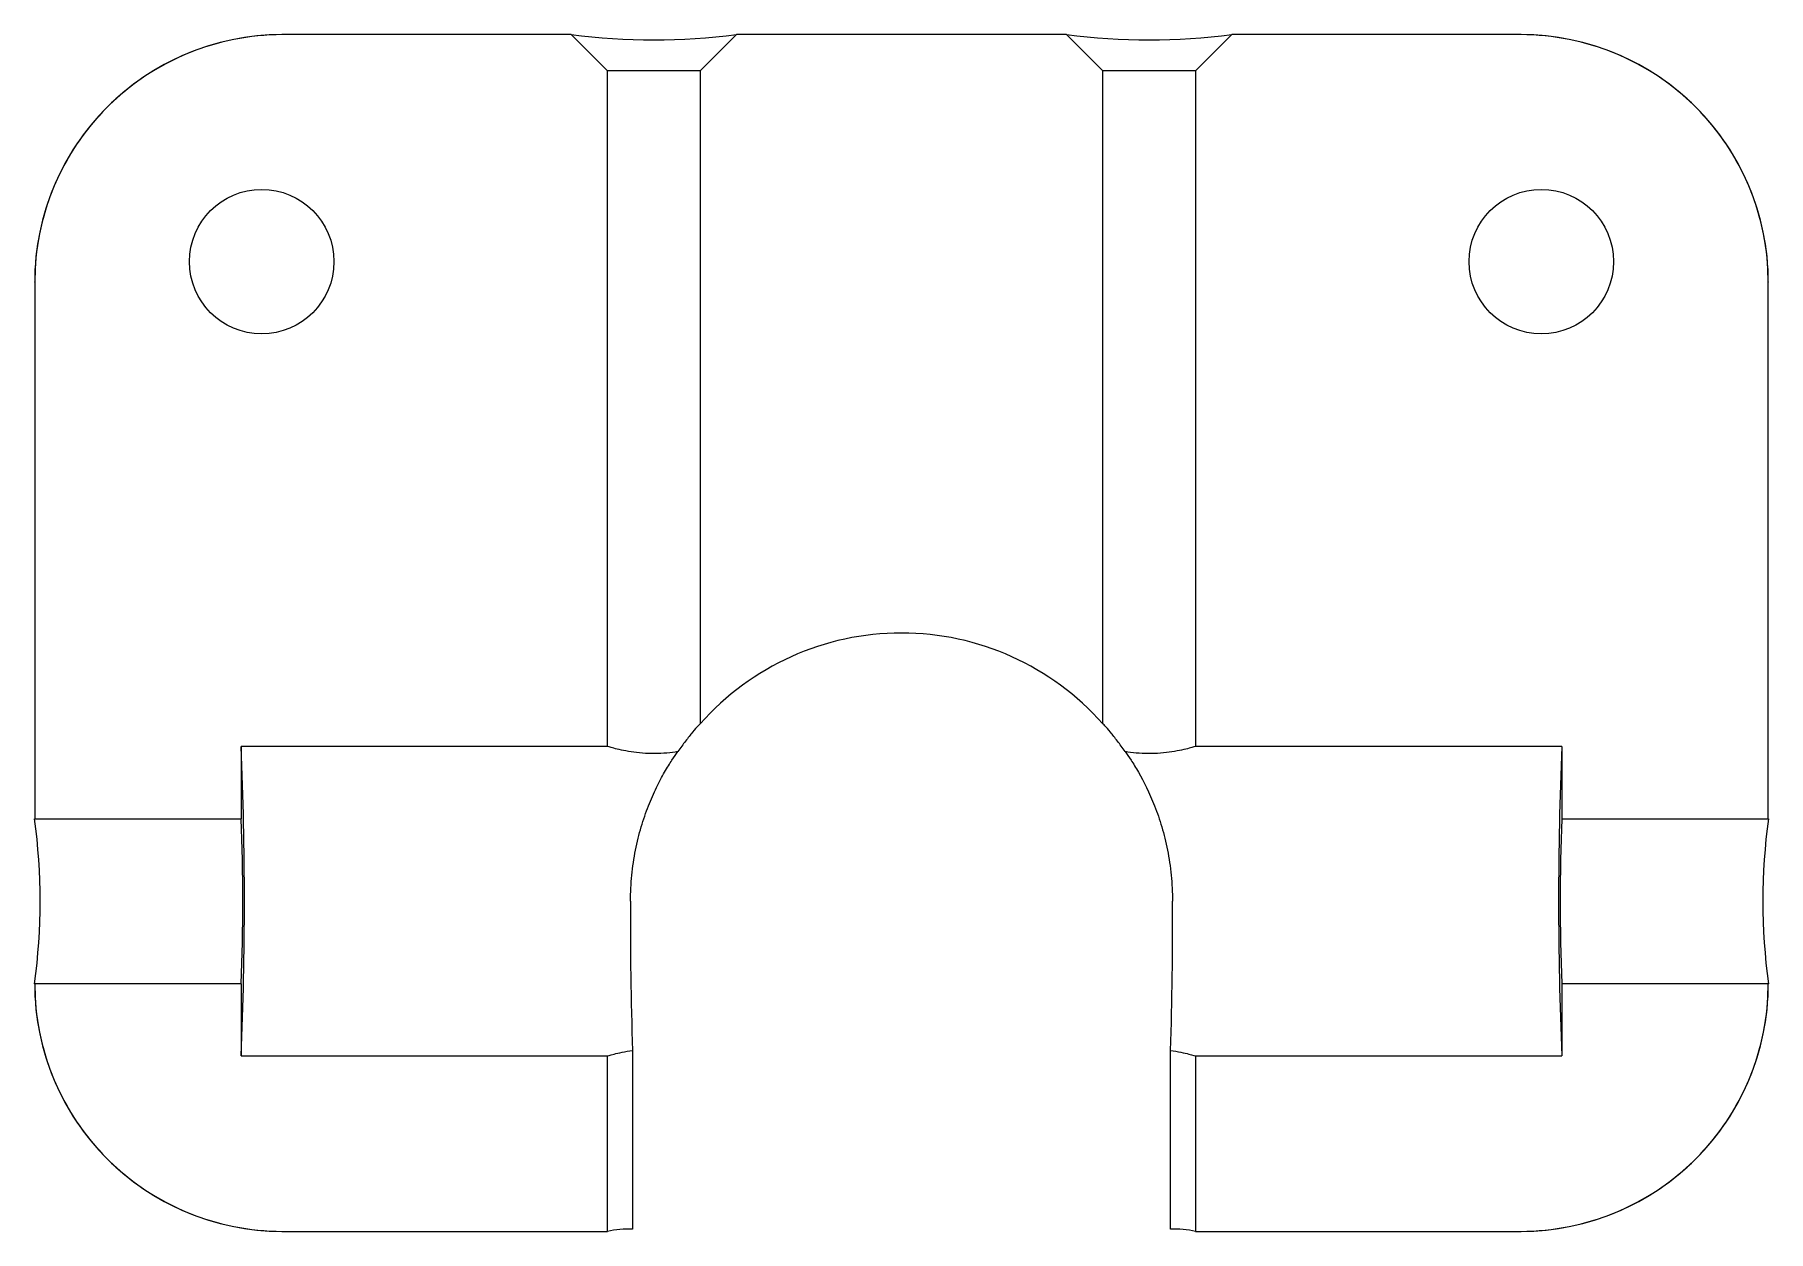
# Paper-space layout '_Front' of a CAD drawing. Header units: millimetres, sheet in inches. Extents: x -21 to 21, y -8 to 21.
import ezdxf

# ---------------------------------------------------------------- set-up
doc = ezdxf.new("R2010")
doc.units = ezdxf.units.MM

psp = doc.layouts.new('_Front')

# ---------------------------------------------------------------- linework, layer by layer
at = {"color": 7, "linetype": 'Continuous', "lineweight": 15}
for p, q in [((-15.008, 21), (-15.001, 21)), ((-8, 21), (-15.001, 21)), ((-7.125, 20.125), (-8, 21)), ((-4, 21), (-4.875, 20.125)), ((4, 21), (-4, 21)), ((4.875, 20.125), (4, 21)), ((8, 21), (7.125, 20.125)), ((15.001, 21), (8, 21)), ((15.001, 21), (15.008, 21)), ((-7.125, 3.75), (-7.125, 20.125)), ((-4.875, 20.125), (-4.875, 4.299)), ((4.875, 4.299), (4.875, 20.125)), ((7.125, 20.125), (7.125, 3.75)), ((-21, 15.001), (-21, 15.008)), ((-21, 15.001), (-21, 2)), ((21, 15.008), (21, 15.001)), ((21, 2), (21, 15.001)), ((-7.125, 3.75), (-16, 3.75)), ((-16, 3.75), (-16, 2)), ((16, 3.75), (7.125, 3.75)), ((16, 3.75), (16, 2)), ((-21, 2), (-16, 2)), ((16, 2), (21, 2)), ((-21, -2.008), (-21, -2)), ((-16, -2), (-21, -2)), ((-16, -2), (-16, -3.75)), ((21, -2), (16, -2)), ((16, -2), (16, -3.75)), ((21, -2), (21, -2.008)), ((-16, -3.75), (-7.125, -3.75)), ((-7.125, -8), (-7.125, -3.75)), ((-6.517, -3.614), (-6.517, -7.948)), ((6.517, -7.948), (6.517, -3.614)), ((7.125, -3.75), (16, -3.75)), ((7.125, -3.75), (7.125, -8)), ((-15.001, -8), (-15.008, -8)), ((-15.001, -8), (-7.125, -8)), ((7.125, -8), (15.001, -8)), ((15.008, -8), (15.001, -8))]:
    psp.add_line(p, q, dxfattribs=at)
for centre in [(-15.5, 15.5), (15.5, 15.5)]:
    psp.add_circle(centre, 1.75, dxfattribs=at)
for centre, radius, start, end in [((-15.001, 15.001), 5.999, 89.997, 180.003), ((-15.004, 15.004), 5.996, 90.0434, 179.9566), ((-6, 36.924), 16.049, 262.8412, 277.1588), ((6, 36.924), 16.049, 262.8412, 277.1588), ((15.001, 15.001), 5.999, 359.997, 90.003), ((15.004, 15.004), 5.996, 0.0434, 89.9566), ((0, 0), 6.5, 41.4095, 138.5905), ((-102.595, 0), 86.676, 357.52034, 2.47966), ((102.595, 0), 86.676, 177.52034, 182.47966), ((-36.027, 0), 15.159, 352.4187, 7.5813), ((-61.226, 0), 45.271, 357.4679, 2.5321), ((61.226, 0), 45.271, 177.4679, 182.5321), ((36.027, 0), 15.159, 172.4187, 187.5813), ((84.703, -0.595), 91.27, 179.62645, 181.89583), ((-81.956, -0.632), 88.524, 358.06896, 0.40876), ((-15.001, -2.001), 5.999, 179.997, 270.003), ((-15.004, -2.004), 5.996, 180.0434, 269.9566), ((15.001, -2.001), 5.999, 269.997, 0.003), ((15.004, -2.004), 5.996, 270.0434, 359.9566), ((-6.618, -10.342), 2.396, 87.5877, 102.2122), ((6.618, -10.342), 2.396, 77.7878, 92.4123)]:
    psp.add_arc(centre, radius, start, end, dxfattribs=at)
for points, knots in [([(-4.875, 20.125), (-4.876, 20.124), (-4.905, 20.124), (-5.019, 20.122), (-5.102, 20.122), (-5.311, 20.121), (-5.435, 20.121), (-5.706, 20.12), (-5.853, 20.12), (-6.145, 20.12), (-6.293, 20.12), (-6.563, 20.121), (-6.689, 20.121), (-6.899, 20.122), (-6.982, 20.122), (-7.095, 20.124), (-7.124, 20.124), (-7.125, 20.125)], [0, 0, 0, 0, 0.125, 0.125, 0.25, 0.25, 0.375, 0.375, 0.5, 0.5, 0.625, 0.625, 0.75, 0.75, 0.875, 0.875, 1, 1, 1, 1]), ([(7.125, 20.125), (7.124, 20.124), (7.095, 20.124), (6.981, 20.122), (6.898, 20.122), (6.689, 20.121), (6.565, 20.121), (6.294, 20.12), (6.147, 20.12), (5.855, 20.12), (5.707, 20.12), (5.437, 20.121), (5.311, 20.121), (5.101, 20.122), (5.018, 20.122), (4.905, 20.124), (4.876, 20.124), (4.875, 20.125)], [0, 0, 0, 0, 0.125, 0.125, 0.25, 0.25, 0.375, 0.375, 0.5, 0.5, 0.625, 0.625, 0.75, 0.75, 0.875, 0.875, 1, 1, 1, 1]), ([(-4.875, 4.299), (-4.876, 4.302), (-4.894, 4.284), (-4.961, 4.212), (-5.008, 4.159), (-5.113, 4.033), (-5.173, 3.959), (-5.293, 3.8), (-5.355, 3.715), (-5.416, 3.625)], [0, 0, 0, 0, 0.25, 0.25, 0.5, 0.5, 0.75, 0.75, 1, 1, 1, 1]), ([(5.416, 3.625), (5.355, 3.715), (5.293, 3.801), (5.172, 3.96), (5.113, 4.034), (5.008, 4.16), (4.961, 4.212), (4.895, 4.283), (4.876, 4.302), (4.875, 4.299)], [0, 0, 0, 0, 0.25, 0.25, 0.5, 0.5, 0.75, 0.75, 1, 1, 1, 1]), ([(-5.416, 3.625), (-5.5, 3.611), (-5.592, 3.599), (-5.781, 3.583), (-5.882, 3.578), (-6.08, 3.577), (-6.18, 3.581), (-6.373, 3.595), (-6.464, 3.606), (-6.638, 3.633), (-6.716, 3.648), (-6.857, 3.678), (-6.919, 3.693), (-7.068, 3.732), (-7.124, 3.75), (-7.125, 3.75)], [0, 0, 0, 0, 0.125, 0.125, 0.25, 0.25, 0.375, 0.375, 0.5, 0.5, 0.625, 0.625, 0.75, 0.75, 1, 1, 1, 1]), ([(-6.565, 0), (-6.565, 0.213), (-6.555, 0.423), (-6.514, 0.836), (-6.483, 1.04), (-6.405, 1.434), (-6.358, 1.622), (-6.252, 1.98), (-6.193, 2.151), (-6.068, 2.47), (-6.003, 2.617), (-5.871, 2.889), (-5.804, 3.015), (-5.676, 3.237), (-5.615, 3.334), (-5.505, 3.501), (-5.456, 3.571), (-5.416, 3.625)], [0, 0, 0, 0, 0.125, 0.125, 0.25, 0.25, 0.375, 0.375, 0.5, 0.5, 0.625, 0.625, 0.75, 0.75, 0.875, 0.875, 1, 1, 1, 1]), ([(7.125, 3.75), (7.124, 3.75), (7.069, 3.732), (6.918, 3.693), (6.857, 3.678), (6.716, 3.648), (6.638, 3.633), (6.464, 3.606), (6.372, 3.595), (6.181, 3.581), (6.08, 3.577), (5.783, 3.578), (5.585, 3.597), (5.416, 3.625)], [0, 0, 0, 0, 0.25, 0.25, 0.375, 0.375, 0.5, 0.5, 0.625, 0.625, 0.75, 0.75, 1, 1, 1, 1]), ([(5.416, 3.625), (5.455, 3.571), (5.505, 3.501), (5.616, 3.334), (5.677, 3.236), (5.87, 2.9), (6.006, 2.628), (6.194, 2.148), (6.253, 1.978), (6.358, 1.622), (6.405, 1.435), (6.483, 1.043), (6.514, 0.837), (6.555, 0.424), (6.565, 0.214), (6.565, 0)], [0, 0, 0, 0, 0.125, 0.125, 0.25, 0.25, 0.5, 0.5, 0.625, 0.625, 0.75, 0.75, 0.875, 0.875, 1, 1, 1, 1]), ([(-7.125, -3.75), (-7.124, -3.75), (-7.066, -3.731), (-6.853, -3.676), (-6.7, -3.641), (-6.517, -3.614)], [0, 0, 0, 0, 0.5, 0.5, 1, 1, 1, 1]), ([(6.517, -3.614), (6.609, -3.628), (6.691, -3.643), (6.84, -3.674), (6.906, -3.69), (7.065, -3.731), (7.124, -3.75), (7.125, -3.75)], [0, 0, 0, 0, 0.25, 0.25, 0.5, 0.5, 1, 1, 1, 1])]:
    psp.add_open_spline(points, degree=3, knots=knots, dxfattribs=at)

doc.saveas('drawing.dxf')
